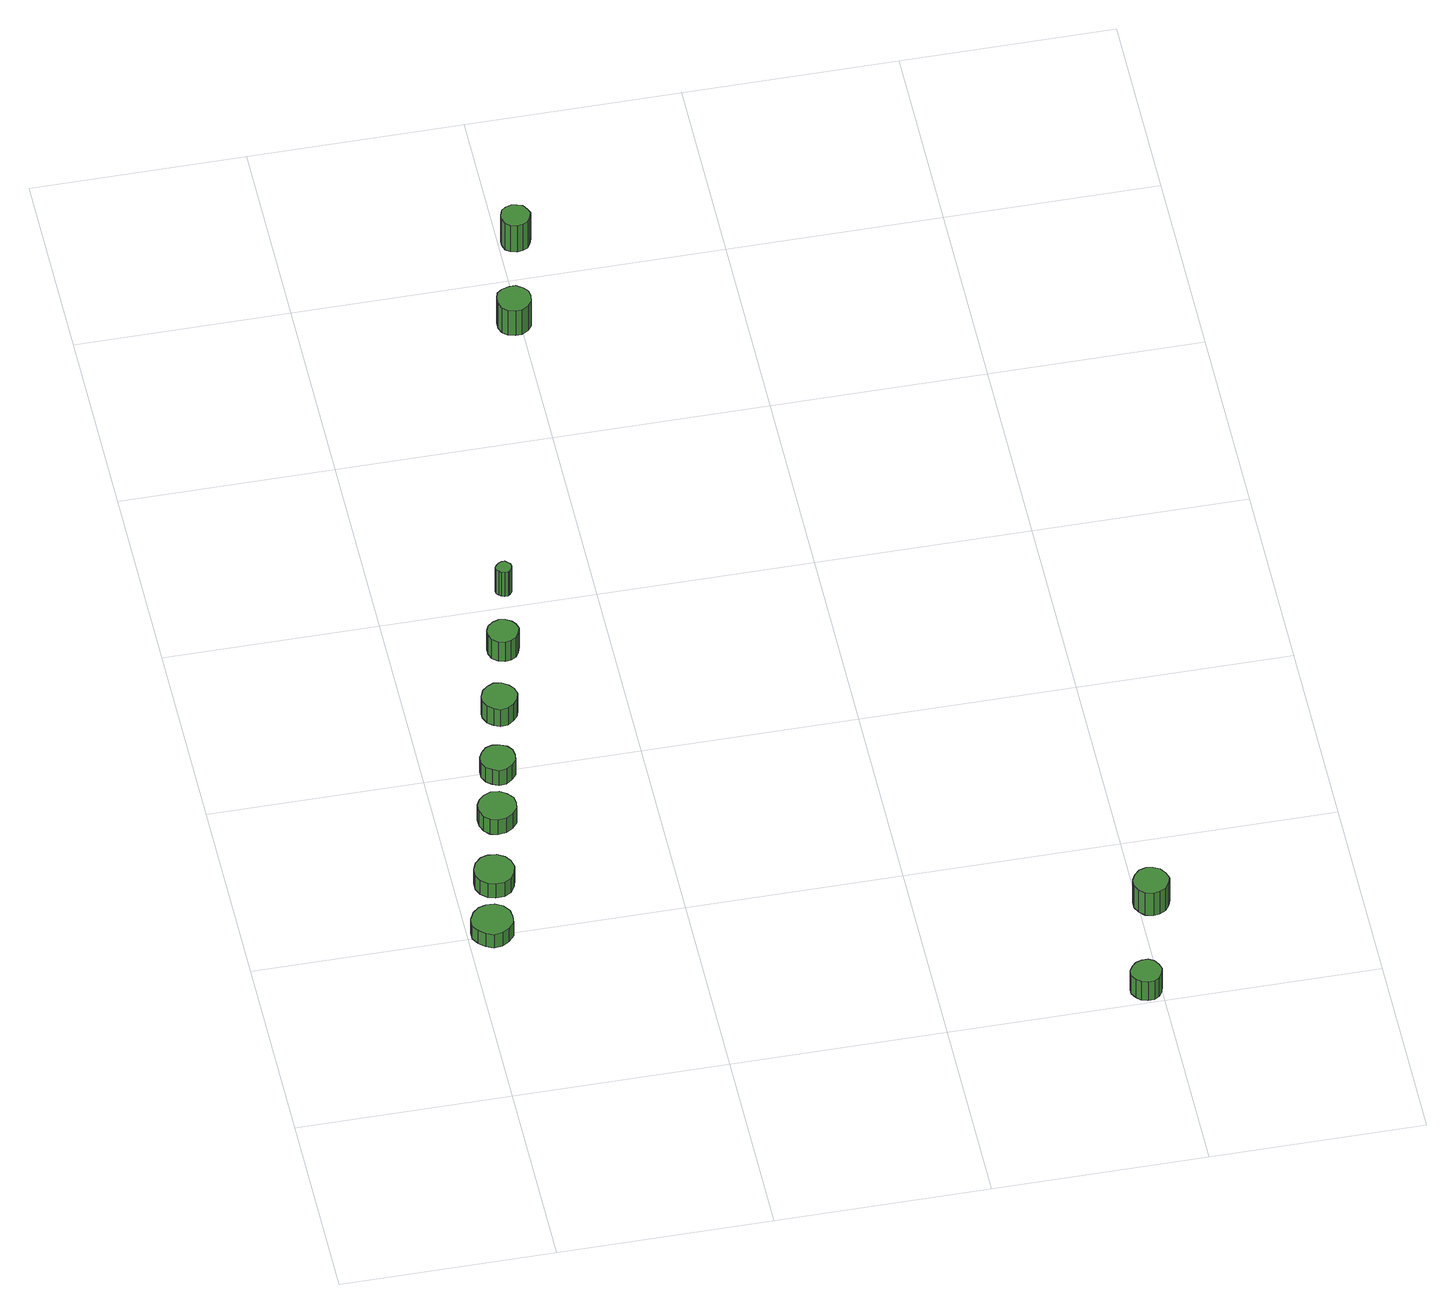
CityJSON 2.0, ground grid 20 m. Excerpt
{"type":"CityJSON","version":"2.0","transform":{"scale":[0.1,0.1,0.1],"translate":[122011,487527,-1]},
"CityObjects":{
"tree1":{"type":"SolitaryVegetationObject","attributes":{"function":"something"},"geometry":[{"type":"MultiSurface","lod":"1","boundaries":[[[0,1,2,3,4,5,6,7,8,9,10,11,12,13,14]],[[15,16,17,18,19,20,21,22,23,24,25,26,27,28,29]],[[0,29,28,1]],[[1,28,27,2]],[[2,27,26,3]],[[3,26,25,4]],[[4,25,24,5]],[[5,24,23,6]],[[6,23,22,7]],[[7,22,21,8]],[[8,21,20,9]],[[9,20,19,10]],[[10,19,18,11]],[[11,18,17,12]],[[12,17,16,13]],[[13,16,15,14]],[[14,15,29,0]]]}]},
"tree2":{"type":"SolitaryVegetationObject","attributes":{"function":"something"},"geometry":[{"type":"MultiSurface","lod":"1","boundaries":[[[30,31,32,33,34,35,36,37,38,39,40,41,42,43,44]],[[45,46,47,48,49,50,51,52,53,54,55,56,57,58,59]],[[30,59,58,31]],[[31,58,57,32]],[[32,57,56,33]],[[33,56,55,34]],[[34,55,54,35]],[[35,54,53,36]],[[36,53,52,37]],[[37,52,51,38]],[[38,51,50,39]],[[39,50,49,40]],[[40,49,48,41]],[[41,48,47,42]],[[42,47,46,43]],[[43,46,45,44]],[[44,45,59,30]]]}]},
"tree3":{"type":"SolitaryVegetationObject","attributes":{"function":"something"},"geometry":[{"type":"MultiSurface","lod":"1","boundaries":[[[60,61,62,63,64,65,66,67,68,69,70,71,72,73,74]],[[75,76,77,78,79,80,81,82,83,84,85,86,87,88,89]],[[60,89,88,61]],[[61,88,87,62]],[[62,87,86,63]],[[63,86,85,64]],[[64,85,84,65]],[[65,84,83,66]],[[66,83,82,67]],[[67,82,81,68]],[[68,81,80,69]],[[69,80,79,70]],[[70,79,78,71]],[[71,78,77,72]],[[72,77,76,73]],[[73,76,75,74]],[[74,75,89,60]]]}]},
"tree4":{"type":"SolitaryVegetationObject","attributes":{"function":"something"},"geometry":[{"type":"MultiSurface","lod":"1","boundaries":[[[90,91,92,93,94,95,96,97,98,99,100,101,102,103,104]],[[105,106,107,108,109,110,111,112,113,114,115,116,117,118,119]],[[90,119,118,91]],[[91,118,117,92]],[[92,117,116,93]],[[93,116,115,94]],[[94,115,114,95]],[[95,114,113,96]],[[96,113,112,97]],[[97,112,111,98]],[[98,111,110,99]],[[99,110,109,100]],[[100,109,108,101]],[[101,108,107,102]],[[102,107,106,103]],[[103,106,105,104]],[[104,105,119,90]]]}]},
"tree5":{"type":"SolitaryVegetationObject","attributes":{"function":"something"},"geometry":[{"type":"MultiSurface","lod":"1","boundaries":[[[120,121,122,123,124,125,126,127,128,129,130,131,132,133,134]],[[135,136,137,138,139,140,141,142,143,144,145,146,147,148,149]],[[120,149,148,121]],[[121,148,147,122]],[[122,147,146,123]],[[123,146,145,124]],[[124,145,144,125]],[[125,144,143,126]],[[126,143,142,127]],[[127,142,141,128]],[[128,141,140,129]],[[129,140,139,130]],[[130,139,138,131]],[[131,138,137,132]],[[132,137,136,133]],[[133,136,135,134]],[[134,135,149,120]]]}]},
"tree6":{"type":"SolitaryVegetationObject","attributes":{"function":"something"},"geometry":[{"type":"MultiSurface","lod":"1","boundaries":[[[150,151,152,153,154,155,156,157,158,159,160,161,162,163,164]],[[165,166,167,168,169,170,171,172,173,174,175,176,177,178,179]],[[150,179,178,151]],[[151,178,177,152]],[[152,177,176,153]],[[153,176,175,154]],[[154,175,174,155]],[[155,174,173,156]],[[156,173,172,157]],[[157,172,171,158]],[[158,171,170,159]],[[159,170,169,160]],[[160,169,168,161]],[[161,168,167,162]],[[162,167,166,163]],[[163,166,165,164]],[[164,165,179,150]]]}]},
"tree7":{"type":"SolitaryVegetationObject","attributes":{"function":"something"},"geometry":[{"type":"MultiSurface","lod":"1","boundaries":[[[180,181,182,183,184,185,186,187,188,189,190,191,192,193,194]],[[195,196,197,198,199,200,201,202,203,204,205,206,207,208,209]],[[180,209,208,181]],[[181,208,207,182]],[[182,207,206,183]],[[183,206,205,184]],[[184,205,204,185]],[[185,204,203,186]],[[186,203,202,187]],[[187,202,201,188]],[[188,201,200,189]],[[189,200,199,190]],[[190,199,198,191]],[[191,198,197,192]],[[192,197,196,193]],[[193,196,195,194]],[[194,195,209,180]]]}]},
"tree8":{"type":"SolitaryVegetationObject","attributes":{"function":"something"},"geometry":[{"type":"MultiSurface","lod":"1","boundaries":[[[210,211,212,213,214,215,216,217,218,219,220,221,222,223,224]],[[225,226,227,228,229,230,231,232,233,234,235,236,237,238,239]],[[210,239,238,211]],[[211,238,237,212]],[[212,237,236,213]],[[213,236,235,214]],[[214,235,234,215]],[[215,234,233,216]],[[216,233,232,217]],[[217,232,231,218]],[[218,231,230,219]],[[219,230,229,220]],[[220,229,228,221]],[[221,228,227,222]],[[222,227,226,223]],[[223,226,225,224]],[[224,225,239,210]]]}]},
"tree9":{"type":"SolitaryVegetationObject","attributes":{"function":"something"},"geometry":[{"type":"MultiSurface","lod":"1","boundaries":[[[240,241,242,243,244,245,246,247,248,249,250,251,252,253,254]],[[255,256,257,258,259,260,261,262,263,264,265,266,267,268,269]],[[240,269,268,241]],[[241,268,267,242]],[[242,267,266,243]],[[243,266,265,244]],[[244,265,264,245]],[[245,264,263,246]],[[246,263,262,247]],[[247,262,261,248]],[[248,261,260,249]],[[249,260,259,250]],[[250,259,258,251]],[[251,258,257,252]],[[252,257,256,253]],[[253,256,255,254]],[[254,255,269,240]]]}]},
"tree10":{"type":"SolitaryVegetationObject","attributes":{"function":"something"},"geometry":[{"type":"MultiSurface","lod":"1","boundaries":[[[270,271,272,273,274,275,276,277,278,279,280,281,282,283,284]],[[285,286,287,288,289,290,291,292,293,294,295,296,297,298,299]],[[270,299,298,271]],[[271,298,297,272]],[[272,297,296,273]],[[273,296,295,274]],[[274,295,294,275]],[[275,294,293,276]],[[276,293,292,277]],[[277,292,291,278]],[[278,291,290,279]],[[279,290,289,280]],[[280,289,288,281]],[[281,288,287,282]],[[282,287,286,283]],[[283,286,285,284]],[[284,285,299,270]]]}]},
"tree11":{"type":"SolitaryVegetationObject","attributes":{"function":"something"},"geometry":[{"type":"MultiSurface","lod":"1","boundaries":[[[300,301,302,303,304,305,306,307,308,309,310,311,312,313,314]],[[315,316,317,318,319,320,321,322,323,324,325,326,327,328,329]],[[300,329,328,301]],[[301,328,327,302]],[[302,327,326,303]],[[303,326,325,304]],[[304,325,324,305]],[[305,324,323,306]],[[306,323,322,307]],[[307,322,321,308]],[[308,321,320,309]],[[309,320,319,310]],[[310,319,318,311]],[[311,318,317,312]],[[312,317,316,313]],[[313,316,315,314]],[[314,315,329,300]]]}]}
},
"vertices":[
[42,204,24],[41,212,24],[36,219,24],[29,223,24],[21,223,24],[14,221,24],[8,216,24],[4,208,24],[4,200,24],[8,193,24],[14,188,24],[21,185,24],[29,186,24],[36,190,24],[41,196,24],[41,196,7],[36,190,7],[29,186,7],[21,185,7],[14,188,7],[8,193,7],[4,200,7],[4,208,7],[8,216,7],[14,221,7],[21,223,7],[29,223,7],[36,219,7],[41,212,7],[42,204,7],
[56,264,25],[54,272,25],[50,278,25],[43,282,25],[35,283,25],[28,281,25],[22,275,25],[19,268,25],[19,260,25],[22,253,25],[28,248,25],[35,246,25],[43,246,25],[50,250,25],[54,257,25],[54,257,7],[50,250,7],[43,246,7],[35,246,7],[28,248,7],[22,253,7],[19,260,7],[19,268,7],[22,275,7],[28,281,7],[35,283,7],[43,282,7],[50,278,7],[54,272,7],[56,264,7],
[73,341,26],[72,348,26],[67,354,26],[61,358,26],[53,359,26],[46,356,26],[41,351,26],[38,345,26],[38,337,26],[41,330,26],[46,325,26],[53,323,26],[61,324,26],[67,328,26],[72,334,26],[72,334,7],[67,328,7],[61,324,7],[53,323,7],[46,325,7],[41,330,7],[38,337,7],[38,345,7],[41,351,7],[46,356,7],[53,359,7],[61,358,7],[67,354,7],[72,348,7],[73,341,7],
[84,400,26],[83,407,26],[79,412,26],[73,415,26],[66,416,26],[60,414,26],[55,409,26],[52,403,26],[52,396,26],[55,390,26],[60,386,26],[66,383,26],[73,384,26],[79,388,26],[83,393,26],[83,393,7],[79,388,7],[73,384,7],[66,383,7],[60,386,7],[55,390,7],[52,396,7],[52,403,7],[55,409,7],[60,414,7],[66,416,7],[73,415,7],[79,412,7],[83,407,7],[84,400,7],
[101,472,29],[99,479,29],[95,484,29],[89,488,29],[82,489,29],[76,486,29],[71,482,29],[68,475,29],[68,469,29],[71,462,29],[76,458,29],[82,455,29],[89,456,29],[95,460,29],[99,465,29],[99,465,7],[95,460,7],[89,456,7],[82,455,7],[76,458,7],[71,462,7],[68,469,7],[68,475,7],[71,482,7],[76,486,7],[82,489,7],[89,488,7],[95,484,7],[99,479,7],[101,472,7],
[118,549,32],[116,555,32],[113,559,32],[108,562,32],[102,563,32],[96,561,32],[91,557,32],[89,552,32],[89,546,32],[91,540,32],[96,536,32],[102,534,32],[108,535,32],[113,538,32],[116,543,32],[116,543,7],[113,538,7],[108,535,7],[102,534,7],[96,536,7],[91,540,7],[89,546,7],[89,552,7],[91,557,7],[96,561,7],[102,563,7],[108,562,7],[113,559,7],[116,555,7],[118,549,7],
[126,621,38],[125,624,38],[123,626,38],[121,628,38],[118,628,38],[115,627,38],[113,625,38],[111,622,38],[111,619,38],[113,617,38],[115,615,38],[118,614,38],[121,614,38],[123,615,38],[125,618,38],[125,618,7],[123,615,7],[121,614,7],[118,614,7],[115,615,7],[113,617,7],[111,619,7],[111,622,7],[113,625,7],[115,627,7],[118,628,7],[121,628,7],[123,626,7],[125,624,7],[126,621,7],
[210,948,39],[209,954,39],[205,959,39],[199,963,39],[193,963,39],[186,961,39],[181,957,39],[179,951,39],[179,944,39],[181,938,39],[186,934,39],[193,932,39],[199,932,39],[205,936,39],[209,941,39],[209,941,7],[205,936,7],[199,932,7],[193,932,7],[186,934,7],[181,938,7],[179,944,7],[179,951,7],[181,957,7],[186,961,7],[193,963,7],[199,963,7],[205,959,7],[209,954,7],[210,948,7],
[230,1048,41],[228,1053,41],[225,1058,41],[220,1060,41],[215,1061,41],[209,1059,41],[205,1056,41],[203,1050,41],[203,1045,41],[205,1039,41],[209,1036,41],[215,1034,41],[220,1035,41],[225,1037,41],[228,1042,41],[228,1042,7],[225,1037,7],[220,1035,7],[215,1034,7],[209,1036,7],[205,1039,7],[203,1045,7],[203,1050,7],[205,1056,7],[209,1059,7],[215,1061,7],[220,1060,7],[225,1058,7],[228,1053,7],[230,1048,7],
[601,17,31],[599,23,31],[596,28,31],[591,31,31],[585,31,31],[579,29,31],[575,25,31],[572,20,31],[572,14,31],[575,9,31],[579,5,31],[585,3,31],[591,3,31],[596,6,31],[599,11,31],[599,11,7],[596,6,7],[591,3,7],[585,3,7],[579,5,7],[575,9,7],[572,14,7],[572,20,7],[575,25,7],[579,29,7],[585,31,7],[591,31,7],[596,28,7],[599,23,7],[601,17,7],
[629,122,36],[627,129,36],[623,135,36],[617,138,36],[611,139,36],[604,137,36],[599,132,36],[596,126,36],[596,119,36],[599,113,36],[604,108,36],[611,106,36],[617,107,36],[623,110,36],[627,116,36],[627,116,7],[623,110,7],[617,107,7],[611,106,7],[604,108,7],[599,113,7],[596,119,7],[596,126,7],[599,132,7],[604,137,7],[611,139,7],[617,138,7],[623,135,7],[627,129,7],[629,122,7]
]}
